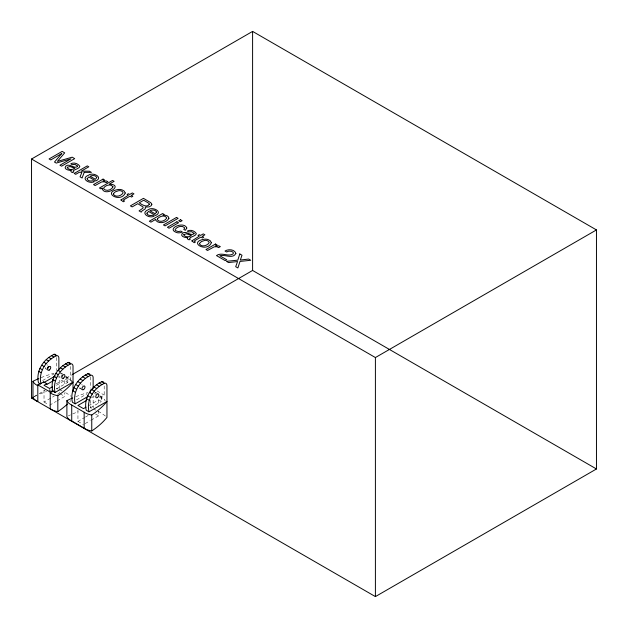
<?xml version="1.0" encoding="UTF-8"?>
<svg xmlns="http://www.w3.org/2000/svg" width="628" height="628" viewBox="0 0 628 628"><rect width="100%" height="100%" fill="white"/><g stroke="black" fill="none" stroke-linecap="round" stroke-linejoin="round"><path stroke-width="0.47" stroke-dasharray="3.14 2.35" d="M42.578 380.537L54 373.935M34.085 396.606L38.316 394.164M39.164 393.67L45.09 390.247M56.104 383.889L62.878 379.979M66.262 378.025L71.349 375.089M56.449 385.286L64.739 380.497L67.848 382.295L67.848 380.701L70.611 379.1L70.611 365.708M56.245 388.991L67.848 382.295M44.023 389.933L44.023 402.03L54.149 396.182M57.525 394.235L59.213 393.261L59.213 389.509M49.541 405.225L56.3 401.323M57.14 400.837L64.739 396.449L64.739 392.696M76.498 399.895L87.111 393.764M91.453 397.642L93.14 396.668L93.14 407.925M99.844 395.758L101.43 396.668L104.193 395.075L104.193 383.904M88.532 405.704L98.667 399.855L101.43 401.449L101.43 396.668M90.456 407.792L101.43 401.449M77.943 410.131L77.943 421.388L84.694 417.494M85.541 417.008L88.069 415.54M85.157 423.61L90.22 420.681M91.068 420.195L98.667 415.807L98.667 411.12M97.089 390.969L104.193 395.075M95.503 392.367L98.266 393.968M59.707 372.812L62.227 374.264M65.579 376.196L70.611 379.1M99.491 397.147L105.292 400.499M65.571 377.789L72.204 381.612M65.336 379.249L67.848 380.701M79.717 388.206L82.48 389.8M45.797 368.848L48.215 370.237M56.881 375.96L59.213 377.31L59.213 388.567M95.503 413.985L98.667 415.807M60.005 393.717L64.739 396.449M77.943 421.388L83.469 424.583M44.023 402.03L48.756 404.77M98.667 399.855L98.667 405.484M90.377 376.871L90.377 388.128M90.377 400.326L90.377 407.831A53.396 30.827 0 0 1 92.018 408.459M64.739 380.497L64.739 385.192M56.449 357.513L56.449 370.646M49.541 388.473L49.541 390.333M94.797 392.39A2.151 1.24 -60 0 1 96.037 393.261M94.247 396.158A2.151 1.24 -60 0 1 93.085 395.687M75.768 396.692A100.613 58.09 0 0 1 87.849 392.586M94.412 393.513A53.396 30.827 0 0 1 95.951 394.219M99.585 396.135A53.396 30.827 0 0 1 104.727 399.581M93.627 409.118A53.396 30.827 0 0 1 95.951 410.17M98.164 411.301A53.396 30.827 0 0 1 106.956 417.4M81.687 384.391A2.151 1.24 -60 0 1 82.221 385.286M80.824 387.978A2.151 1.24 -60 0 1 79.277 387.712M68.319 415.909A100.613 58.09 0 0 1 70.493 414.888M72.722 413.899A100.613 58.09 0 0 1 78.1 411.748M56.449 388.473A53.396 30.827 0 0 1 58.098 389.101M59.699 389.76A53.396 30.827 0 0 1 62.023 390.812M65.665 392.728A53.396 30.827 0 0 1 70.799 396.174M41.079 377.64A100.613 58.09 0 0 1 53.922 373.228M65.665 376.776A53.396 30.827 0 0 1 72.314 381.455M34.391 396.551A100.613 58.09 0 0 1 36.573 395.53M40.31 393.905A100.613 58.09 0 0 1 46.558 391.527M48.976 390.702A100.613 58.09 0 0 1 51.433 389.917M70.964 400.468A100.613 58.09 0 0 1 69.857 401.653M46.127 368.903A2.151 1.24 -60 0 1 45.287 367.49M47.061 365.056A2.151 1.24 -60 0 1 47.767 365.033M61.214 373.228A2.151 1.24 -60 0 1 62.376 373.699M60.288 377.075A2.151 1.24 -60 0 1 59.425 376.133"/><path stroke-width="0.94" d="M40.569 384.085L38.496 382.892C35.592 370.975 43.701 358.69 54.455 354.2A5.189 2.999 -60 0 1 56.049 355.118M38.803 378.59A100.613 58.09 0 0 0 32.97 381.298L32.97 397.249A14.593 8.423 0 0 0 37.806 401.637L37.806 384.886L40.914 383.488C38.19 371.831 46.441 359.985 56.873 355.597A5.189 2.999 -60 0 1 58.867 357.968L58.867 370.41M52.995 391.268L55.068 392.461L73.029 382.091A100.613 58.09 0 0 1 57.831 395.656A14.593 8.423 0 0 1 50.232 392.861L52.995 391.268L52.65 390.271C49.934 378.606 58.184 366.768 68.617 362.372A5.189 2.999 -60 0 1 70.21 363.29M55.068 392.461C52.171 380.521 60.272 368.298 71.035 363.769A5.189 2.999 -60 0 1 73.029 366.14L73.029 390.538M87.842 396.535L75.179 403.843L72.416 402.25C69.512 390.333 77.621 378.048 88.383 373.558A5.189 2.999 -60 0 1 89.977 374.476M75.179 403.843C72.275 391.903 80.392 379.673 91.146 375.151A5.189 2.999 -60 0 1 93.14 377.522L93.14 388.693L90.377 390.286L90.377 392.202M72.722 397.948A100.613 58.09 0 0 0 66.89 400.656L66.89 416.607A14.593 8.423 0 0 0 71.725 420.995L84.16 428.17A14.593 8.423 0 0 0 91.759 430.965L91.759 415.014A100.613 58.09 0 0 0 106.956 401.449L88.995 411.819L86.232 410.225C83.328 398.309 91.437 386.024 102.191 381.534A5.189 2.999 -60 0 1 103.793 382.452M88.995 411.819C86.091 399.903 94.2 387.617 104.954 383.127A5.189 2.999 -60 0 1 106.956 385.498L106.956 417.4A100.613 58.09 0 0 1 91.759 430.965M31.541 159.025L252.597 31.4L596.459 229.927L596.459 468.975L375.403 596.6L31.541 398.074L31.541 159.025L375.403 357.552L596.459 229.927M40.914 383.488L43.677 381.895L46.786 383.692L46.786 384.485L53.411 380.662M55.28 375.991L43.677 382.695L43.677 381.895M46.786 383.692L44.023 385.286L49.541 388.473L52.305 386.879L52.305 387.68M31.541 398.074L33.237 397.092M72.196 374.602L252.597 270.448L596.459 468.975M37.806 384.886L50.232 392.06L52.995 390.467M86.381 400.57L77.943 405.437L83.469 408.632L86.005 407.172M90.432 375.246L87.669 373.652M101.485 381.628L104.248 383.221M53.749 354.294L56.167 355.691M67.91 362.466L70.328 363.863M85.259 374.955L88.014 376.549M99.067 382.931L101.83 384.524M51.331 355.597L53.749 356.987M65.493 363.769L67.91 365.166M82.684 376.776L85.447 378.378M96.5 384.752L99.263 386.353M48.764 357.418L51.174 358.816M62.918 365.598L65.336 366.995M80.196 379.029L82.951 380.623M94.004 387.005L96.767 388.599M46.268 359.671L48.686 361.069M60.429 367.843L62.847 369.24M77.841 381.643L80.604 383.237M91.657 389.619L94.42 391.213M43.921 362.285L46.339 363.683M58.082 370.457L60.5 371.855M75.698 384.556L78.461 386.149M89.514 392.531L92.277 394.125M41.778 365.198L44.196 366.595M55.939 373.37L58.357 374.767M73.814 387.696L76.577 389.289M87.63 395.671L90.393 397.265M39.894 368.338L42.312 369.727M54.047 376.51L56.465 377.907M72.416 390.592L75.179 392.194M86.232 398.568L88.995 400.169M38.496 371.234L40.914 372.632M52.65 379.414L55.068 380.804M66.89 400.656A14.593 8.423 0 0 0 71.725 405.044L84.16 412.219A14.593 8.423 0 0 0 91.759 415.014M375.403 357.552L375.403 596.6M252.597 31.4L252.597 270.448M84.16 412.219L84.16 428.17M71.725 405.044L71.725 420.995M57.831 395.656L57.831 411.607A14.593 8.423 0 0 1 50.232 408.812L50.232 392.06M37.806 385.686A14.593 8.423 0 0 1 32.97 381.298M67.502 403.992A100.613 58.09 0 0 1 57.831 411.607M48.278 366.391A2.151 1.24 -60 0 1 47.94 367.411M47.642 367.89A2.151 1.24 -60 0 1 47.288 368.298M62.313 375.073A2.151 1.24 -60 0 1 61.803 376.062M186.814 228.043L185.331 230.303L183.776 229.401L184.593 228.184L184.365 227.548C181.688 225.107 177.127 226.739 175.236 229.377A2.779 1.601 0 0 0 175.612 230.657L178.344 231.606L180.825 231.104L182.379 232.007L180.267 232.682A4.624 2.669 0 0 1 177.316 232.729C164.905 229.134 183.949 220.475 186.814 228.043M120.976 199.963L123.292 201.784L124.556 201.054L123.441 200.332L123.771 199.751L129.996 196.164L131.519 197.043L132.822 196.281L131.299 195.402L133.96 193.871L132.343 192.937L129.682 194.468L128.395 193.722L127.084 194.484L128.371 195.23L120.976 199.963M191.885 240.901L194.209 242.73L195.473 242L194.358 241.278L194.688 240.697L200.913 237.101L202.428 237.981L203.739 237.227L202.216 236.348L204.877 234.809L203.26 233.875L200.599 235.414L199.304 234.668L198.001 235.421L199.288 236.167L191.885 240.901M87.143 178.69C87.433 181.084 90.934 181.343 92.803 180.731L94.373 181.641C89.521 184.436 79.952 178.478 88.572 175.188C92.716 171.782 103.777 177.308 95.77 180.99L88.791 176.955L87.143 178.69M146.921 213.206C147.203 215.592 150.704 215.851 152.573 215.239L154.15 216.15C149.291 218.944 139.722 212.986 148.341 209.697C152.486 206.29 163.547 211.817 155.548 215.498L148.561 211.463L146.921 213.206M77.511 166.075L77.464 166.601C73.947 169.152 69.378 162.652 65.626 166.279C63.357 169.277 69.206 170.675 71.349 170.337L70.744 171.012L71.364 172.041L72.628 172.59L73.806 171.899C70.36 170.29 79.552 169.05 79.78 166.553L79.693 166.082C77.817 163.39 73.712 162.11 70.768 163.814L72.259 164.677L74.968 164.371L77.511 166.075M194.021 233.333L193.974 233.867C190.457 236.418 185.888 229.911 182.136 233.545C179.859 236.544 185.715 237.941 187.858 237.604L187.254 238.271L187.874 239.307L189.138 239.849L190.315 239.166C186.869 237.557 196.062 236.316 196.289 233.82L196.203 233.349C194.327 230.657 190.221 229.377 187.277 231.08L188.769 231.944L191.477 231.638L194.021 233.333M113.401 193.714L113.346 194.193C115.364 197.789 121.565 195.983 123.096 192.82L122.586 191.768L121.149 190.92A3.085 1.782 0 0 0 118.645 190.692L115.277 191.862L113.401 193.714M199.523 243.436L199.461 243.907C201.478 247.511 207.68 245.705 209.21 242.534L208.708 241.482L207.264 240.642A3.085 1.782 0 0 0 204.759 240.406L201.392 241.584L199.523 243.436M151.843 204.265L151.215 205.686L149.103 206.895L145.327 207.091L145.296 208.786L141.771 211.189L141.245 212.154L139.071 210.898L142.886 208.206L143.145 207.052L137.768 203.668L132.155 206.902L130.388 205.882L143.459 198.338L150.767 202.679L151.843 204.265M112.977 186.83C111.745 190.017 105.936 191.878 103.651 188.706L103.62 188.125C105.214 185.15 111.054 183.439 112.977 186.83M102.129 188.165C103.879 197.836 125.105 185.056 109.366 184.075L114.108 181.335L112.553 180.44L99.428 188.015L100.912 188.863L102.129 188.165M125.231 193C120.827 203.684 100.951 192.144 118.645 189.428A5.566 3.211 0 0 1 122.279 189.986L124.156 191.045L125.231 193M211.346 242.722C206.95 253.406 187.066 241.859 204.759 239.142A5.566 3.211 0 0 1 208.394 239.7L210.27 240.767L211.346 242.722M67.369 167.291L67.275 167.778C68.907 170.133 72.762 169.953 74.858 168.226L69.936 166.514L67.369 167.291M183.878 234.558L183.784 235.045C185.417 237.4 189.271 237.219 191.367 235.492L186.445 233.781L183.878 234.558M96.736 177.567L95.401 179.302L90.102 176.248C92.112 175.212 95.786 175.047 96.736 177.567M156.505 212.076L155.171 213.81L149.88 210.757C151.882 209.721 155.556 209.556 156.505 212.076M149.354 204.163C147.195 208.198 141.685 204.54 139.243 202.813L143.71 200.238L148.781 203.244L149.354 204.163M235.885 253.39C232.855 259.474 224.761 254.097 219.776 255.745L226.739 259.764L225.224 260.636L216.472 255.588C221.653 251.781 228.262 257.221 233.247 253.838L233.224 252.377L231.551 251.31L228.867 251.106L226.637 251.961L225.012 251.019C228.27 248.892 234.589 249.222 235.885 253.39M168.916 218.293C166.867 222.665 159.08 224.431 155.838 220.404L155.807 219.321L150.94 222.139L149.331 221.213L162.621 213.536L164.183 214.438L162.919 215.169C165.14 214.964 168.728 215.537 168.916 218.293M239.786 253.948L237.8 260.157L226.418 261.327L228.553 262.559L237.549 261.546L235.696 266.688L237.894 267.952L239.998 261.429L250.76 260.282L248.649 259.066L240.336 260.039L242 255.227L239.786 253.948M84.215 172.339L82.103 178.007L80.054 176.829L81.891 172.331L79.316 172.268L75.737 174.333L74.198 173.446L87.276 165.894L88.815 166.789L81.224 171.169L89.38 171.201L91.429 172.386L84.215 172.339M157.557 218.623L157.33 219.769C159.669 222.783 164.944 221.064 166.656 218.199L166.64 217.618C164.434 214.595 159.7 216.346 157.557 218.623M61.756 153.53L54.487 162.063L56.237 163.076L70.995 158.86L59.935 165.211L61.615 166.177L74.693 158.633L72.181 157.181L57.399 161.412L64.692 152.863L62.156 151.395L49.086 158.947L50.774 159.92L61.756 153.53M103.063 179.106L93.533 184.608L95.134 185.527L101.736 181.908L104.436 181.822L106.179 182.654L107.867 181.68L106.328 180.942L102.937 180.935L104.586 179.977L103.063 179.106M176.515 217.421L163.437 224.965L165.046 225.892L178.117 218.34L176.515 217.421M176.931 221.802L167.448 227.281L169.073 228.223L178.564 222.744L176.931 221.802M180.519 219.729L178.705 220.781L180.33 221.715L182.151 220.671L180.519 219.729M215.522 244.033L205.992 249.536L207.593 250.454L214.195 246.835L216.896 246.749L218.638 247.589L220.326 246.608L218.787 245.87L215.396 245.862L217.045 244.912L215.522 244.033M97.403 397.548A2.151 1.24 -60 0 0 98.533 394.149A2.151 1.24 -60 0 0 95.911 395.907A2.151 1.24 -60 0 0 97.403 397.548M83.587 389.572A2.151 1.24 -60 0 0 84.717 386.173A2.151 1.24 -60 0 0 82.095 387.931A2.151 1.24 -60 0 0 83.587 389.572M49.322 370.018A2.151 1.24 -60 0 0 50.452 366.619A2.151 1.24 -60 0 0 47.83 368.377A2.151 1.24 -60 0 0 49.322 370.018M63.483 378.189A2.151 1.24 -60 0 0 64.613 374.79A2.151 1.24 -60 0 0 61.984 376.549A2.151 1.24 -60 0 0 63.483 378.189"/></g></svg>
